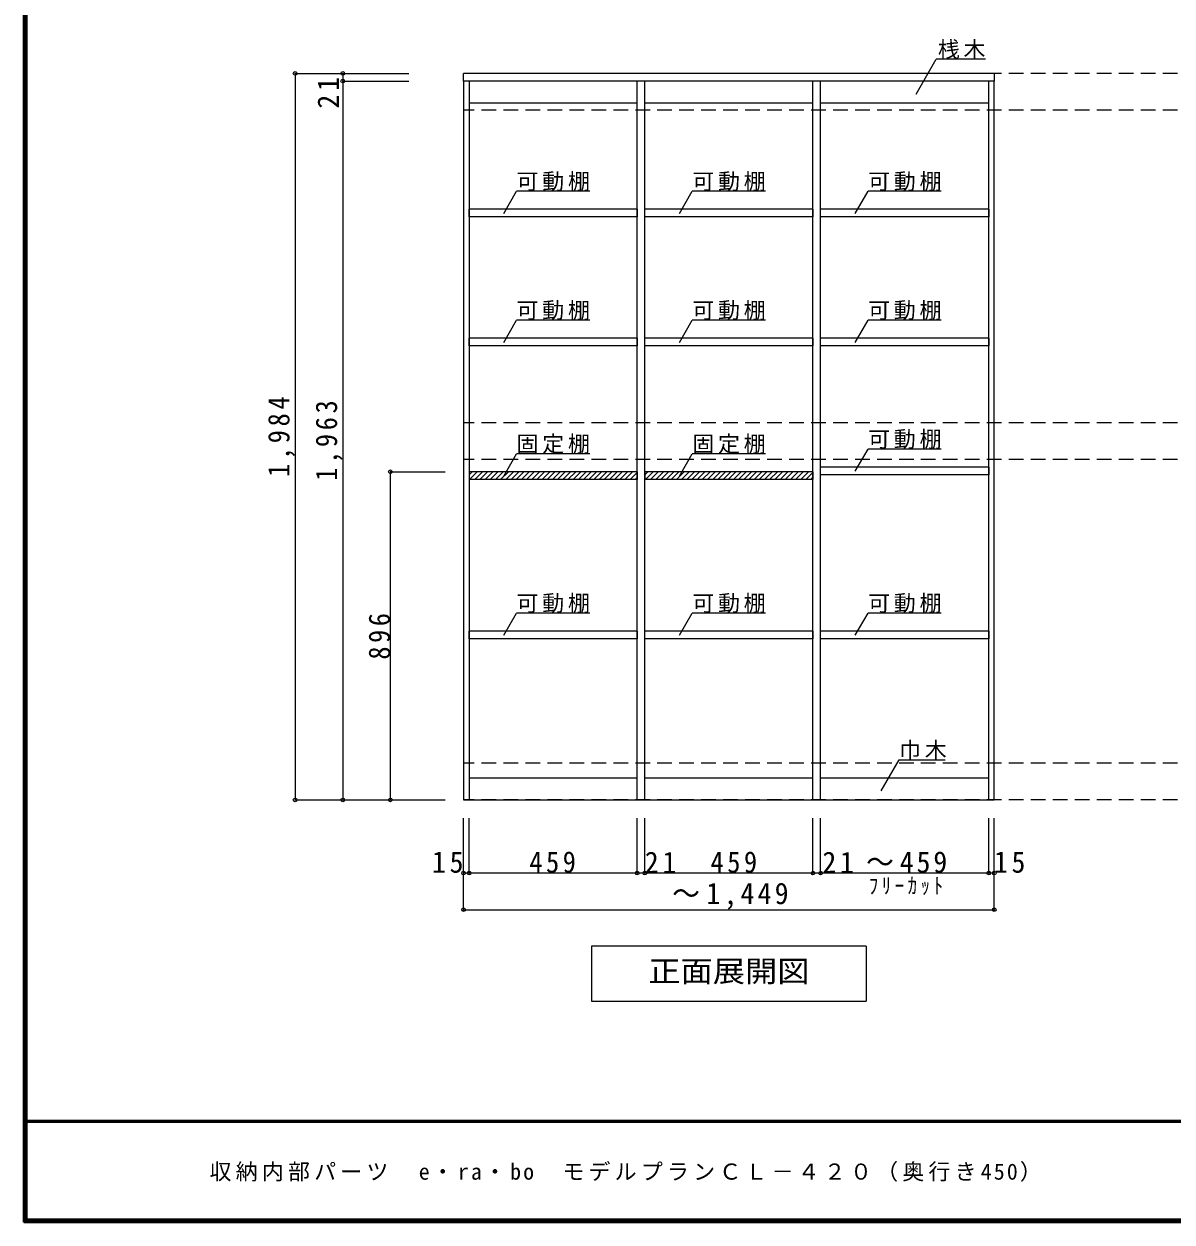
# Model space of a CAD drawing. Units: millimetres at full size, sheet at 1:20; details may follow other scales. Extents: x -3922 to 3878, y -2932 to 2722.
# Drawn here: x -3922 to -787, y -2864 to 408 of the extents above; entities that cross this region are included whole.
import ezdxf
from ezdxf.enums import TextEntityAlignment as Align

# ---------------------------------------------------------------- set-up
doc = ezdxf.new("R2010")
doc.units = ezdxf.units.MM
doc.header["$LTSCALE"] = 20
doc.header["$PDMODE"] = 32
doc.header["$PDSIZE"] = 10
doc.linetypes.add('DASHED2', pattern=[3, 2, -1])
for name, color, linetype, lineweight in [('0-2', 2, 'Continuous', 35), ('0-3_固定棚', 3, 'Continuous', 25), ('0-4_可動棚', 3, 'Continuous', 25), ('0-7_桟木・巾木', 2, 'Continuous', 35), ('0-A_文字', 7, 'Continuous', 18), ('0-B_寸法', 7, 'Continuous', 9), ('0-C_ハッチ', 4, 'Continuous', 9), ('F-1_枠', 6, 'Continuous', 40)]:
    doc.layers.add(name, color=color, linetype=linetype, lineweight=lineweight)
doc.layers.add('F-A_文字', color=7, linetype='Continuous')
doc.styles.add('ＭＳ ゴシック', font='')
doc.styles.get('ＭＳ ゴシック').set_extended_font_data('MS Gothic')

msp = doc.modelspace()

# ---------------------------------------------------------------- linework, layer by layer
at = {"layer": '0-2', "color": 3, "lineweight": 25}
for p, q in [((-2721.53, 251.73), (-2721.53, 272.73)), ((-1272.53, 272.73), (-2721.53, 272.73)), ((-1272.53, 272.73), (-1272.53, 251.73)), ((-2721.53, 251.73), (-2721.53, -1711.27)), ((-1272.53, 251.73), (-2721.53, 251.73)), ((-2706.53, 251.73), (-2706.53, -1711.27)), ((-2247.53, -1711.27), (-2247.53, 251.73)), ((-2226.53, -1711.27), (-2226.53, 251.73)), ((-1767.53, -1711.27), (-1767.53, 251.73)), ((-1746.53, -1711.27), (-1746.53, 251.73)), ((-1287.53, -1711.27), (-1287.53, 251.73)), ((-1272.53, -1711.27), (-1272.53, 251.73)), ((-2721.53, -1711.27), (-1272.53, -1711.27))]:
    msp.add_line(p, q, dxfattribs=at)
at = {"layer": '0-3_固定棚'}
for p, q in [((-2706.53, -815.27), (-2706.53, -836.27)), ((-2247.53, -815.27), (-2706.53, -815.27)), ((-2247.53, -815.27), (-2247.53, -836.27)), ((-2226.53, -815.27), (-2226.53, -836.27)), ((-1767.53, -815.27), (-2226.53, -815.27)), ((-1767.53, -815.27), (-1767.53, -836.27)), ((-2247.53, -836.27), (-2706.53, -836.27)), ((-1767.53, -836.27), (-2226.53, -836.27))]:
    msp.add_line(p, q, dxfattribs=at)
at = {"layer": '0-4_可動棚'}
for p, q in [((-2706.53, -119.27), (-2706.53, -98.27)), ((-2247.53, -98.27), (-2706.53, -98.27)), ((-2226.53, -119.27), (-2226.53, -98.27)), ((-1767.53, -98.27), (-2226.53, -98.27)), ((-1746.53, -119.27), (-1746.53, -98.27)), ((-1287.53, -98.27), (-1746.53, -98.27)), ((-2706.53, -471.27), (-2706.53, -450.27)), ((-2247.53, -450.27), (-2706.53, -450.27)), ((-2226.53, -471.27), (-2226.53, -450.27)), ((-1767.53, -450.27), (-2226.53, -450.27)), ((-1746.53, -471.27), (-1746.53, -450.27)), ((-1287.53, -450.27), (-1746.53, -450.27)), ((-1746.53, -823.27), (-1746.53, -802.27)), ((-1287.53, -802.27), (-1746.53, -802.27)), ((-2706.53, -1271.27), (-2706.53, -1250.27)), ((-2247.53, -1250.27), (-2706.53, -1250.27)), ((-2226.53, -1271.27), (-2226.53, -1250.27)), ((-1767.53, -1250.27), (-2226.53, -1250.27)), ((-1287.53, -1250.27), (-1746.53, -1250.27)), ((-1746.53, -1271.27), (-1746.53, -1250.27)), ((-1287.53, -1271.27), (-1746.53, -1271.27)), ((-1287.53, -1250.27), (-1287.53, -1271.27))]:
    msp.add_line(p, q, dxfattribs=at)
for points in [[(-2247.53, -98.27), (-2247.53, -119.27), (-2706.53, -119.27)], [(-1767.53, -98.27), (-1767.53, -119.27), (-2226.53, -119.27)], [(-1287.53, -98.27), (-1287.53, -119.27), (-1746.53, -119.27)], [(-2247.53, -450.27), (-2247.53, -471.27), (-2706.53, -471.27)], [(-1767.53, -450.27), (-1767.53, -471.27), (-2226.53, -471.27)], [(-1287.53, -450.27), (-1287.53, -471.27), (-1746.53, -471.27)], [(-1287.53, -802.27), (-1287.53, -823.27), (-1746.53, -823.27)], [(-2247.53, -1250.27), (-2247.53, -1271.27), (-2706.53, -1271.27)], [(-1767.53, -1250.27), (-1767.53, -1271.27), (-2226.53, -1271.27)]]:
    msp.add_lwpolyline(points, dxfattribs=at)
at = {"layer": '0-7_桟木・巾木', "color": 7, "lineweight": 18}
for p, q in [((-2247.53, 191.73), (-2706.53, 191.73)), ((-1767.53, 191.73), (-2226.53, 191.73)), ((-1287.53, 191.73), (-1746.53, 191.73)), ((-2706.53, -1651.27), (-2247.53, -1651.27)), ((-2226.53, -1651.27), (-1767.53, -1651.27)), ((-1746.53, -1651.27), (-1287.53, -1651.27))]:
    msp.add_line(p, q, dxfattribs=at)
at = {"layer": '0-A_文字'}
for p, q in [((-1485.94, 216.5), (-1431.12, 311.47)), ((-1296.53, 311.47), (-1431.12, 311.47)), ((-2612.05, -109.79), (-2577.03, -49.14)), ((-2377.03, -49.14), (-2577.03, -49.14)), ((-2132.05, -109.79), (-2097.03, -49.14)), ((-1897.03, -49.14), (-2097.03, -49.14)), ((-1652.05, -109.79), (-1617.03, -49.14)), ((-1417.03, -49.14), (-1617.03, -49.14)), ((-2612.05, -461.79), (-2577.03, -401.14)), ((-2377.03, -401.14), (-2577.03, -401.14)), ((-2132.05, -461.79), (-2097.03, -401.14)), ((-1897.03, -401.14), (-2097.03, -401.14)), ((-1652.05, -461.79), (-1617.03, -401.14)), ((-1417.03, -401.14), (-1617.03, -401.14)), ((-2612.05, -826.79), (-2577.03, -766.14)), ((-2377.03, -766.14), (-2577.03, -766.14)), ((-2132.05, -826.79), (-2097.03, -766.14)), ((-1897.03, -766.14), (-2097.03, -766.14)), ((-1652.05, -813.79), (-1617.03, -753.14)), ((-1417.03, -753.14), (-1617.03, -753.14)), ((-2612.05, -1261.79), (-2577.03, -1201.14)), ((-2377.03, -1201.14), (-2577.03, -1201.14)), ((-2132.05, -1261.79), (-2097.03, -1201.14)), ((-1897.03, -1201.14), (-2097.03, -1201.14)), ((-1652.05, -1261.79), (-1617.03, -1201.14)), ((-1417.03, -1201.14), (-1617.03, -1201.14)), ((-1581.21, -1686.83), (-1532.46, -1602.39)), ((-1532.46, -1602.39), (-1406.43, -1602.39)), ((-1622.03, -2111.27), (-1622.03, -2261.27)), ((-2372.03, -2261.27), (-1622.03, -2261.27))]:
    msp.add_line(p, q, dxfattribs=at)
msp.add_lwpolyline([(-1622.03, -2111.27), (-2372.03, -2111.27), (-2372.03, -2261.27)], dxfattribs=at)
at = {"layer": '0-B_寸法', "color": 4}
for p, q in [((-3181.53, 272.73), (-3181.53, -1711.27)), ((-3181.53, 272.73), (-3051.53, 272.73)), ((-3051.53, 272.73), (-3051.53, 251.73)), ((-3051.53, 272.73), (-2871.53, 272.73)), ((-3051.53, 251.73), (-2871.53, 251.73)), ((-3051.53, 251.73), (-3051.53, -1711.27)), ((-2921.53, -815.27), (-2771.53, -815.27)), ((-2921.53, -1711.27), (-2921.53, -815.27)), ((-3181.53, -1711.27), (-3051.53, -1711.27)), ((-3051.53, -1711.27), (-2771.53, -1711.27)), ((-2721.53, -1911.27), (-2721.53, -1761.27)), ((-2706.53, -1911.27), (-2706.53, -1761.27)), ((-2247.53, -1911.27), (-2247.53, -1761.27)), ((-2226.53, -1911.27), (-2226.53, -1761.27)), ((-1767.53, -1911.27), (-1767.53, -1761.27)), ((-1746.53, -1911.24), (-1746.53, -1761.27)), ((-1287.53, -1911.27), (-1287.53, -1761.27)), ((-1272.53, -1911.27), (-1272.53, -1761.27)), ((-2706.53, -1911.27), (-2721.53, -1911.27)), ((-2721.53, -2011.27), (-2721.53, -1911.27)), ((-2247.53, -1911.27), (-2706.53, -1911.27)), ((-2226.53, -1911.27), (-2247.53, -1911.27)), ((-1767.53, -1911.27), (-2226.53, -1911.27)), ((-1746.53, -1911.27), (-1767.53, -1911.27)), ((-1272.53, -1911.27), (-1287.53, -1911.27)), ((-1272.53, -2011.27), (-1272.53, -1911.27)), ((-2721.53, -2011.27), (-1272.53, -2011.27))]:
    msp.add_line(p, q, dxfattribs=at)
at = {"layer": '0-B_寸法', "color": 4, "linetype": 'DASHED2'}
for p, q in [((2887.47, 272.73), (-2721.53, 272.73)), ((2887.47, 172.73), (-2721.53, 172.73)), ((2887.47, -681.27), (-2721.53, -681.27)), ((2887.47, -781.27), (-2721.53, -781.27)), ((2887.47, -1611.27), (-2721.53, -1611.27)), ((2887.47, -1711.27), (-2721.53, -1711.27))]:
    msp.add_line(p, q, dxfattribs=at)
at = {"layer": '0-B_寸法', "color": 4}
msp.add_lwpolyline([(-1287.53, -1911.27), (-1746.34, -1911.27), (-1746.53, -1911.27)], dxfattribs=at)
at = {"layer": '0-B_寸法'}
for p in [(-3181.53, 272.73), (-3051.53, 272.73), (-3051.53, 251.73), (-2921.53, -815.27), (-3181.53, -1711.27), (-3051.53, -1711.27), (-2921.53, -1711.27), (-2721.53, -1911.27), (-2706.53, -1911.27), (-2247.53, -1911.27), (-2226.53, -1911.27), (-1767.53, -1911.27), (-1746.53, -1911.27), (-1287.53, -1911.27), (-1272.53, -1911.27), (-2721.53, -2011.27), (-1272.53, -2011.27)]:
    msp.add_point(p, dxfattribs=at)
at = {"layer": '0-C_ハッチ'}
for p, q in [((-2706.53, -823.46), (-2698.34, -815.27)), ((-2705.19, -836.27), (-2684.19, -815.27)), ((-2691.05, -836.27), (-2670.05, -815.27)), ((-2676.91, -836.27), (-2655.91, -815.27)), ((-2662.77, -836.27), (-2641.77, -815.27)), ((-2648.63, -836.27), (-2627.63, -815.27)), ((-2634.48, -836.27), (-2613.48, -815.27)), ((-2620.34, -836.27), (-2599.34, -815.27)), ((-2606.2, -836.27), (-2585.2, -815.27)), ((-2592.06, -836.27), (-2571.06, -815.27)), ((-2577.91, -836.27), (-2556.91, -815.27)), ((-2563.77, -836.27), (-2542.77, -815.27)), ((-2549.63, -836.27), (-2528.63, -815.27)), ((-2535.49, -836.27), (-2514.49, -815.27)), ((-2521.35, -836.27), (-2500.35, -815.27)), ((-2507.2, -836.27), (-2486.2, -815.27)), ((-2493.06, -836.27), (-2472.06, -815.27)), ((-2478.92, -836.27), (-2457.92, -815.27)), ((-2464.78, -836.27), (-2443.78, -815.27)), ((-2450.64, -836.27), (-2429.64, -815.27)), ((-2436.49, -836.27), (-2415.49, -815.27)), ((-2422.35, -836.27), (-2401.35, -815.27)), ((-2408.21, -836.27), (-2387.21, -815.27)), ((-2394.07, -836.27), (-2373.07, -815.27)), ((-2379.92, -836.27), (-2358.92, -815.27)), ((-2365.78, -836.27), (-2344.78, -815.27)), ((-2351.64, -836.27), (-2330.64, -815.27)), ((-2337.5, -836.27), (-2316.5, -815.27)), ((-2323.36, -836.27), (-2302.36, -815.27)), ((-2309.21, -836.27), (-2288.21, -815.27)), ((-2295.07, -836.27), (-2274.07, -815.27)), ((-2280.93, -836.27), (-2259.93, -815.27)), ((-2266.79, -836.27), (-2247.53, -817.01)), ((-2226.53, -823.46), (-2218.34, -815.27)), ((-2225.19, -836.27), (-2204.19, -815.27)), ((-2211.05, -836.27), (-2190.05, -815.27)), ((-2196.91, -836.27), (-2175.91, -815.27)), ((-2182.77, -836.27), (-2161.77, -815.27)), ((-2168.63, -836.27), (-2147.63, -815.27)), ((-2154.48, -836.27), (-2133.48, -815.27)), ((-2140.34, -836.27), (-2119.34, -815.27)), ((-2126.2, -836.27), (-2105.2, -815.27)), ((-2112.06, -836.27), (-2091.06, -815.27)), ((-2097.91, -836.27), (-2076.91, -815.27)), ((-2083.77, -836.27), (-2062.77, -815.27)), ((-2069.63, -836.27), (-2048.63, -815.27)), ((-2055.49, -836.27), (-2034.49, -815.27)), ((-2041.35, -836.27), (-2020.35, -815.27)), ((-2027.2, -836.27), (-2006.2, -815.27)), ((-2013.06, -836.27), (-1992.06, -815.27)), ((-1998.92, -836.27), (-1977.92, -815.27)), ((-1984.78, -836.27), (-1963.78, -815.27)), ((-1970.64, -836.27), (-1949.64, -815.27)), ((-1956.49, -836.27), (-1935.49, -815.27)), ((-1942.35, -836.27), (-1921.35, -815.27)), ((-1928.21, -836.27), (-1907.21, -815.27)), ((-1914.07, -836.27), (-1893.07, -815.27)), ((-1899.92, -836.27), (-1878.92, -815.27)), ((-1885.78, -836.27), (-1864.78, -815.27)), ((-1871.64, -836.27), (-1850.64, -815.27)), ((-1857.5, -836.27), (-1836.5, -815.27)), ((-1843.36, -836.27), (-1822.36, -815.27)), ((-1829.21, -836.27), (-1808.21, -815.27)), ((-1815.07, -836.27), (-1794.07, -815.27)), ((-1800.93, -836.27), (-1779.93, -815.27)), ((-1786.79, -836.27), (-1767.53, -817.01)), ((-2252.65, -836.27), (-2247.53, -831.15)), ((-1772.65, -836.27), (-1767.53, -831.15))]:
    msp.add_line(p, q, dxfattribs=at)
at = {"layer": 'F-1_枠'}
for p, q in [((-3922.03, 2722.29), (-3922.03, -2864.37)), ((-3918.7, 2722.29), (-3918.7, -2864.37)), ((-3915.36, 2722.29), (-3915.36, -2864.37)), ((3877.97, -2587.71), (-3922.03, -2587.71)), ((3877.97, -2591.04), (-3922.03, -2591.04)), ((3877.97, -2857.71), (-3922.03, -2857.71)), ((3877.97, -2861.04), (-3922.03, -2861.04)), ((3877.97, -2864.37), (-3922.03, -2864.37))]:
    msp.add_line(p, q, dxfattribs=at)

# ---------------------------------------------------------------- texts
at = {"layer": '0-A_文字', "style": 'ＭＳ ゴシック', "width": 1.1}
msp.add_text('正面展開図', height=58.65, dxfattribs=at).set_placement((-2217.03, -2226.27), align=Align.BOTTOM_LEFT)
at = {"layer": '0-A_文字', "char_height": 43.99, "attachment_point": 7, "style": 'ＭＳ ゴシック'}
for s, insert in [('\\T1.17;桟木', (-1426.53, 311.47)), ('\\T1.17;可動棚', (-2577.03, -49.14)), ('\\T1.17;可動棚', (-2097.03, -49.14)), ('\\T1.17;可動棚', (-1617.03, -49.14)), ('\\T1.17;可動棚', (-2577.03, -401.14)), ('\\T1.17;可動棚', (-2097.03, -401.14)), ('\\T1.17;可動棚', (-1617.03, -401.14)), ('\\T1.17;固定棚', (-2577.03, -766.14)), ('\\T1.17;固定棚', (-2097.03, -766.14)), ('\\T1.17;可動棚', (-1617.03, -753.14)), ('\\T1.17;可動棚', (-2577.03, -1201.14)), ('\\T1.17;可動棚', (-2097.03, -1201.14)), ('\\T1.17;可動棚', (-1617.03, -1201.14)), ('\\T1.17;巾木', (-1532.46, -1602.39)), ('\\T1.39;\\W0.85;ﾌﾘｰｶｯﾄ', (-1615.03, -1971.27))]:
    msp.add_mtext(s, dxfattribs=dict(at, insert=insert))
at = {"layer": '0-B_寸法', "char_height": 58.65, "attachment_point": 7, "rotation": 90, "style": 'ＭＳ ゴシック'}
for s, insert in [('\\T1.27;\\W0.95;21', (-3061.92, 176.73)), ('\\T1.28;\\W0.9;1,984', (-3181.92, -829.27)), ('\\T1.28;\\W0.9;1,963', (-3051.92, -839.77)), ('\\T1.27;\\W0.9;896', (-2921.53, -1328.27))]:
    msp.add_mtext(s, dxfattribs=dict(at, insert=insert))
at = {"layer": '0-B_寸法', "char_height": 58.65, "attachment_point": 7, "style": 'ＭＳ ゴシック'}
for s, insert in [('\\T1.27;\\W0.95;15', (-2807.94, -1911.27)), ('\\T1.27;\\W0.9;459', (-2542.03, -1911.27)), ('\\T1.27;\\W0.95;21', (-2226.8, -1911.27)), ('\\T1.27;\\W0.9;459', (-2047.19, -1911.27)), ('\\T1.27;\\W0.95;21', (-1741.83, -1911.27)), ('\\T1.21;\\W0.95;～459', (-1622.53, -1911.27)), ('\\T1.27;\\W0.95;15', (-1273.53, -1911.27)), ('\\T1.23;\\W0.95;～1,449', (-2152.03, -2011.27))]:
    msp.add_mtext(s, dxfattribs=dict(at, insert=insert))
at = {"layer": 'F-A_文字', "insert": (-3415.36, -2754.37), "char_height": 43.99, "attachment_point": 7, "style": 'ＭＳ ゴシック'}
msp.add_mtext('\\T1.19;収納内部パーツ\u3000e・ra・bo\u3000モデルプランＣＬ－４２０（奥行き450）', dxfattribs=at)

doc.saveas('drawing.dxf')
